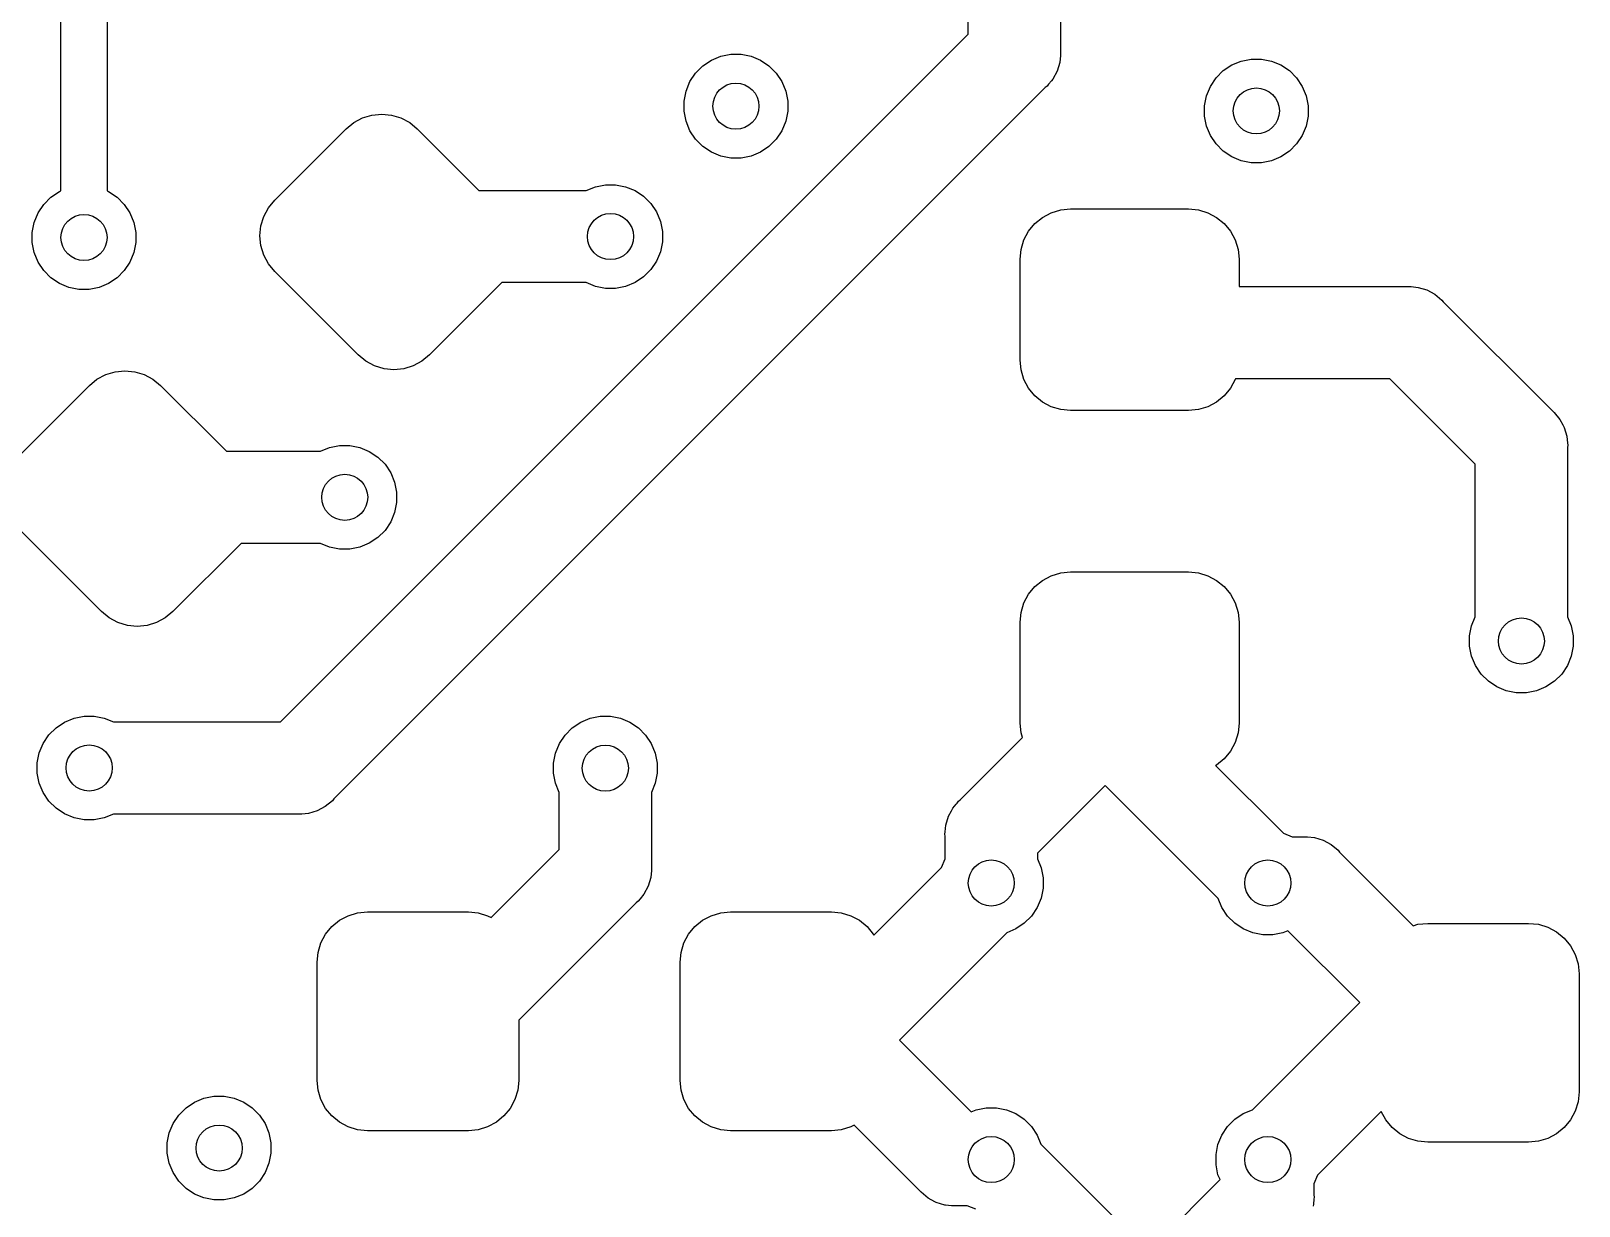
# Model space of a CAD drawing. Extents: x 1 to 84, y 1 to 137.
# Drawn here: x 32.23 to 38.95, y 25.7 to 30.8 of the extents above; entities that cross this region are included whole.
import ezdxf

# ---------------------------------------------------------------- set-up
doc = ezdxf.new("R2010")
doc.units = 0
doc.layers.add('BLACK', color=7, linetype='CONTINUOUS')

msp = doc.modelspace()

# ---------------------------------------------------------------- linework, layer by layer
at = {"layer": 'BLACK', "linetype": 'CONTINUOUS'}
for p, q in [((36.3, 30.7828), (36.3, 31.272)), ((36.7, 31.1172), (36.7, 30.7098)), ((32.3638, 30.1029), (32.3638, 31.0448)), ((32.5638, 31.0813), (32.5638, 30.1029)), ((33.3164, 27.7992), (36.3, 30.7828)), ((35.2265, 30.6869), (35.27, 30.6956)), ((35.27, 30.6956), (35.3143, 30.6956)), ((35.3143, 30.6956), (35.3578, 30.6869)), ((36.7, 30.7098), (36.701, 30.7)), ((36.701, 30.7), (36.7, 30.6902)), ((35.1174, 30.614), (35.1487, 30.6453)), ((35.1487, 30.6453), (35.1856, 30.67)), ((35.1856, 30.67), (35.2265, 30.6869)), ((35.3578, 30.6869), (35.3987, 30.67)), ((35.3987, 30.67), (35.4356, 30.6453)), ((35.4356, 30.6453), (35.4669, 30.614)), ((36.6971, 30.6608), (36.6857, 30.6231)), ((36.7, 30.6902), (36.6971, 30.6608)), ((36.7, 30.6902), (36.7, 30.6902)), ((37.4066, 30.6248), (37.4434, 30.6494)), ((37.4434, 30.6494), (37.4844, 30.6664)), ((37.4844, 30.6664), (37.5278, 30.675)), ((37.5278, 30.675), (37.5722, 30.675)), ((37.5722, 30.675), (37.6156, 30.6664)), ((37.6156, 30.6664), (37.6566, 30.6494)), ((37.6566, 30.6494), (37.6934, 30.6248)), ((35.0758, 30.5362), (35.0928, 30.5771)), ((35.0928, 30.5771), (35.1174, 30.614)), ((35.4669, 30.614), (35.4916, 30.5771)), ((35.4916, 30.5771), (35.5085, 30.5362)), ((36.6489, 30.5662), (36.6421, 30.5579)), ((36.6613, 30.5813), (36.6489, 30.5662)), ((36.6671, 30.5883), (36.6613, 30.5813)), ((36.6857, 30.6231), (36.6671, 30.5883)), ((37.3506, 30.5566), (37.3752, 30.5934)), ((37.3752, 30.5934), (37.4066, 30.6248)), ((37.6934, 30.6248), (37.7248, 30.5934)), ((37.7248, 30.5934), (37.7494, 30.5566)), ((36.6345, 30.5516), (33.5476, 27.4647)), ((35.0672, 30.4927), (35.0758, 30.5362)), ((35.0672, 30.4484), (35.0672, 30.4927)), ((35.5085, 30.5362), (35.5172, 30.4927)), ((35.5172, 30.4927), (35.5172, 30.4484)), ((36.6421, 30.5579), (36.6345, 30.5516)), ((37.325, 30.4722), (37.3336, 30.5156)), ((37.3336, 30.5156), (37.3506, 30.5566)), ((37.7494, 30.5566), (37.7664, 30.5156)), ((37.7664, 30.5156), (37.775, 30.4722)), ((33.6716, 30.4198), (33.7127, 30.4323)), ((33.7127, 30.4323), (33.7553, 30.4365)), ((33.7553, 30.4365), (33.798, 30.4323)), ((33.798, 30.4323), (33.839, 30.4198)), ((35.0758, 30.4049), (35.0672, 30.4484)), ((35.5172, 30.4484), (35.5085, 30.4049)), ((37.325, 30.4278), (37.325, 30.4722)), ((37.3336, 30.3844), (37.325, 30.4278)), ((37.775, 30.4278), (37.7664, 30.3844)), ((37.775, 30.4722), (37.775, 30.4278)), ((33.2913, 30.063), (33.6007, 30.3724)), ((33.6007, 30.3724), (33.6338, 30.3996)), ((33.6338, 30.3996), (33.6716, 30.4198)), ((33.839, 30.4198), (33.8769, 30.3996)), ((33.8769, 30.3996), (33.91, 30.3724)), ((33.91, 30.3724), (34.1775, 30.1049)), ((35.0928, 30.364), (35.0758, 30.4049)), ((35.1174, 30.3271), (35.0928, 30.364)), ((35.4916, 30.364), (35.4669, 30.3271)), ((35.5085, 30.4049), (35.4916, 30.364)), ((37.3506, 30.3434), (37.3336, 30.3844)), ((37.7664, 30.3844), (37.7494, 30.3434)), ((35.1487, 30.2958), (35.1174, 30.3271)), ((35.1856, 30.2712), (35.1487, 30.2958)), ((35.4356, 30.2958), (35.3987, 30.2712)), ((35.4669, 30.3271), (35.4356, 30.2958)), ((37.3752, 30.3066), (37.3506, 30.3434)), ((37.4066, 30.2752), (37.3752, 30.3066)), ((37.7248, 30.3066), (37.6934, 30.2752)), ((37.7494, 30.3434), (37.7248, 30.3066)), ((35.2265, 30.2542), (35.1856, 30.2712)), ((35.27, 30.2456), (35.2265, 30.2542)), ((35.3143, 30.2456), (35.27, 30.2456)), ((35.3578, 30.2542), (35.3143, 30.2456)), ((35.3987, 30.2712), (35.3578, 30.2542)), ((37.4434, 30.2506), (37.4066, 30.2752)), ((37.4844, 30.2336), (37.4434, 30.2506)), ((37.5278, 30.225), (37.4844, 30.2336)), ((37.5722, 30.225), (37.5278, 30.225)), ((37.6156, 30.2336), (37.5722, 30.225)), ((37.6566, 30.2506), (37.6156, 30.2336)), ((37.6934, 30.2752), (37.6566, 30.2506)), ((32.3204, 30.0755), (32.3572, 30.1002)), ((32.3572, 30.1002), (32.3638, 30.1029)), ((32.5638, 30.1029), (32.5704, 30.1002)), ((32.5704, 30.1002), (32.6072, 30.0755)), ((34.1775, 30.1049), (34.6429, 30.1049)), ((34.6429, 30.1049), (34.6824, 30.1213)), ((34.6824, 30.1213), (34.7259, 30.1299)), ((34.7259, 30.1299), (34.7702, 30.1299)), ((34.7702, 30.1299), (34.8137, 30.1213)), ((34.8137, 30.1213), (34.8546, 30.1043)), ((34.8546, 30.1043), (34.8915, 30.0797)), ((32.2644, 30.0073), (32.289, 30.0442)), ((32.289, 30.0442), (32.3204, 30.0755)), ((32.6072, 30.0755), (32.6386, 30.0442)), ((32.6386, 30.0442), (32.6632, 30.0073)), ((33.2439, 29.9921), (33.2641, 30.0299)), ((33.2641, 30.0299), (33.2913, 30.063)), ((34.8915, 30.0797), (34.9228, 30.0483)), ((34.9228, 30.0483), (34.9474, 30.0115)), ((36.7011, 30.0208), (36.7437, 30.025)), ((36.7437, 30.025), (37.2563, 30.025)), ((37.2563, 30.025), (37.2989, 30.0208)), ((32.2388, 29.9229), (32.2474, 29.9664)), ((32.2474, 29.9664), (32.2644, 30.0073)), ((32.6632, 30.0073), (32.6801, 29.9664)), ((32.6801, 29.9664), (32.6888, 29.9229)), ((33.2314, 29.951), (33.2439, 29.9921)), ((34.9474, 30.0115), (34.9644, 29.9705)), ((34.9644, 29.9705), (34.973, 29.9271)), ((36.5619, 29.9278), (36.5891, 29.9609)), ((36.5891, 29.9609), (36.6222, 29.9881)), ((36.6222, 29.9881), (36.66, 30.0083)), ((36.66, 30.0083), (36.7011, 30.0208)), ((37.2989, 30.0208), (37.34, 30.0083)), ((37.34, 30.0083), (37.3778, 29.9881)), ((37.3778, 29.9881), (37.4109, 29.9609)), ((37.4109, 29.9609), (37.4381, 29.9278)), ((32.2388, 29.8786), (32.2388, 29.9229)), ((32.6888, 29.9229), (32.6888, 29.8786)), ((33.2272, 29.9084), (33.2314, 29.951)), ((33.2314, 29.8657), (33.2272, 29.9084)), ((34.973, 29.9271), (34.973, 29.8827)), ((36.5292, 29.8489), (36.5417, 29.89)), ((36.5417, 29.89), (36.5619, 29.9278)), ((37.4381, 29.9278), (37.4583, 29.89)), ((37.4583, 29.89), (37.4708, 29.8489)), ((32.2474, 29.8351), (32.2388, 29.8786)), ((32.2644, 29.7942), (32.2474, 29.8351)), ((32.6801, 29.8351), (32.6632, 29.7942)), ((32.6888, 29.8786), (32.6801, 29.8351)), ((33.2439, 29.8247), (33.2314, 29.8657)), ((33.2641, 29.7868), (33.2439, 29.8247)), ((34.9644, 29.8393), (34.9474, 29.7983)), ((34.973, 29.8827), (34.9644, 29.8393)), ((36.525, 29.8062), (36.5292, 29.8489)), ((37.4708, 29.8489), (37.475, 29.8062)), ((32.289, 29.7573), (32.2644, 29.7942)), ((32.3204, 29.726), (32.289, 29.7573)), ((32.6386, 29.7573), (32.6072, 29.726)), ((32.6632, 29.7942), (32.6386, 29.7573)), ((33.2913, 29.7537), (33.2641, 29.7868)), ((33.6537, 29.3913), (33.2913, 29.7537)), ((34.9228, 29.7615), (34.8915, 29.7301)), ((34.9474, 29.7983), (34.9228, 29.7615)), ((36.525, 29.3687), (36.525, 29.8062)), ((37.475, 29.8062), (37.475, 29.6875)), ((32.3572, 29.7014), (32.3204, 29.726)), ((32.3982, 29.6844), (32.3572, 29.7014)), ((32.5704, 29.7014), (32.5294, 29.6844)), ((32.6072, 29.726), (32.5704, 29.7014)), ((34.2724, 29.7006), (33.963, 29.3913)), ((34.2759, 29.7049), (34.2724, 29.7006)), ((34.6429, 29.7049), (34.2759, 29.7049)), ((34.6824, 29.6885), (34.6429, 29.7049)), ((34.7259, 29.6799), (34.6824, 29.6885)), ((34.8137, 29.6885), (34.7702, 29.6799)), ((34.8546, 29.7055), (34.8137, 29.6885)), ((34.8915, 29.7301), (34.8546, 29.7055)), ((37.475, 29.6875), (38.2027, 29.6875)), ((38.2027, 29.6875), (38.2125, 29.6885)), ((38.2125, 29.6885), (38.2223, 29.6875)), ((38.2223, 29.6875), (38.2223, 29.6875)), ((38.2223, 29.6875), (38.2517, 29.6846)), ((32.4416, 29.6758), (32.3982, 29.6844)), ((32.486, 29.6758), (32.4416, 29.6758)), ((32.5294, 29.6844), (32.486, 29.6758)), ((34.7702, 29.6799), (34.7259, 29.6799)), ((38.2517, 29.6846), (38.2894, 29.6732)), ((38.2894, 29.6732), (38.3242, 29.6546)), ((38.3242, 29.6546), (38.3546, 29.6296)), ((38.3546, 29.6296), (38.3609, 29.622)), ((38.3609, 29.622), (38.8345, 29.1484)), ((33.6868, 29.3641), (33.6537, 29.3913)), ((33.7247, 29.3439), (33.6868, 29.3641)), ((33.9299, 29.3641), (33.8921, 29.3439)), ((33.963, 29.3913), (33.9299, 29.3641)), ((36.5292, 29.3261), (36.525, 29.3687)), ((32.487, 29.2587), (32.5201, 29.2859)), ((32.5201, 29.2859), (32.5579, 29.3061)), ((32.5579, 29.3061), (32.599, 29.3186)), ((32.599, 29.3186), (32.6416, 29.3228)), ((32.6416, 29.3228), (32.6843, 29.3186)), ((32.6843, 29.3186), (32.7253, 29.3061)), ((32.7253, 29.3061), (32.7632, 29.2859)), ((32.7632, 29.2859), (32.7963, 29.2587)), ((33.7657, 29.3314), (33.7247, 29.3439)), ((33.8084, 29.3272), (33.7657, 29.3314)), ((33.851, 29.3314), (33.8084, 29.3272)), ((33.8921, 29.3439), (33.851, 29.3314)), ((36.5417, 29.285), (36.5292, 29.3261)), ((36.5619, 29.2472), (36.5417, 29.285)), ((37.4583, 29.285), (37.4381, 29.2472)), ((37.4591, 29.2875), (37.4583, 29.285)), ((38.1297, 29.2875), (37.4591, 29.2875)), ((38.5, 28.9172), (38.1297, 29.2875)), ((32.1776, 28.9493), (32.487, 29.2587)), ((32.7963, 29.2587), (33.0815, 28.9735)), ((36.5891, 29.2141), (36.5619, 29.2472)), ((37.4381, 29.2472), (37.4109, 29.2141)), ((36.6222, 29.1869), (36.5891, 29.2141)), ((36.66, 29.1667), (36.6222, 29.1869)), ((36.7011, 29.1542), (36.66, 29.1667)), ((36.7437, 29.15), (36.7011, 29.1542)), ((37.2563, 29.15), (36.7437, 29.15)), ((37.2989, 29.1542), (37.2563, 29.15)), ((37.34, 29.1667), (37.2989, 29.1542)), ((37.3778, 29.1869), (37.34, 29.1667)), ((37.4109, 29.2141), (37.3778, 29.1869)), ((38.8345, 29.1484), (38.8421, 29.1421)), ((38.8421, 29.1421), (38.8671, 29.1117)), ((38.8671, 29.1117), (38.88, 29.0875)), ((38.88, 29.0875), (38.8857, 29.0769)), ((38.8857, 29.0769), (38.8971, 29.0392)), ((38.8971, 29.0392), (38.8973, 29.0373)), ((38.8973, 29.0373), (38.9, 29.0098)), ((33.0815, 28.9735), (33.49, 28.9735)), ((33.49, 28.9735), (33.5295, 28.9899)), ((33.5295, 28.9899), (33.5729, 28.9985)), ((33.5729, 28.9985), (33.6173, 28.9985)), ((33.6173, 28.9985), (33.6607, 28.9899)), ((33.6607, 28.9899), (33.7017, 28.9729)), ((33.7017, 28.9729), (33.7385, 28.9483)), ((33.7385, 28.9483), (33.7699, 28.917)), ((38.9, 29.0098), (38.9, 29.0098)), ((38.9, 29.0098), (38.901, 29)), ((38.901, 29), (38.9, 28.9902)), ((38.9, 28.9902), (38.9, 28.2551)), ((33.7699, 28.917), (33.7945, 28.8801)), ((33.7945, 28.8801), (33.8115, 28.8392)), ((38.5, 28.2551), (38.5, 28.9172)), ((33.8115, 28.8392), (33.8201, 28.7957)), ((33.8201, 28.7514), (33.8115, 28.7079)), ((33.8201, 28.7957), (33.8201, 28.7514)), ((33.8115, 28.7079), (33.7945, 28.667)), ((32.54, 28.2776), (32.1776, 28.64)), ((33.7699, 28.6301), (33.7385, 28.5988)), ((33.7945, 28.667), (33.7699, 28.6301)), ((33.1453, 28.5735), (32.8494, 28.2776)), ((33.49, 28.5735), (33.1453, 28.5735)), ((33.5295, 28.5572), (33.49, 28.5735)), ((33.5729, 28.5485), (33.5295, 28.5572)), ((33.6173, 28.5485), (33.5729, 28.5485)), ((33.6607, 28.5572), (33.6173, 28.5485)), ((33.7017, 28.5741), (33.6607, 28.5572)), ((33.7385, 28.5988), (33.7017, 28.5741)), ((36.5891, 28.3859), (36.6222, 28.4131)), ((36.6222, 28.4131), (36.66, 28.4333)), ((36.66, 28.4333), (36.7011, 28.4458)), ((36.7011, 28.4458), (36.7437, 28.45)), ((36.7437, 28.45), (37.2563, 28.45)), ((37.2563, 28.45), (37.2989, 28.4458)), ((37.2989, 28.4458), (37.34, 28.4333)), ((37.34, 28.4333), (37.3778, 28.4131)), ((37.3778, 28.4131), (37.4109, 28.3859)), ((36.5417, 28.315), (36.5619, 28.3528)), ((36.5619, 28.3528), (36.5891, 28.3859)), ((37.4109, 28.3859), (37.4381, 28.3528)), ((37.4381, 28.3528), (37.4583, 28.315)), ((32.5731, 28.2504), (32.54, 28.2776)), ((32.8494, 28.2776), (32.8162, 28.2504)), ((36.5292, 28.2739), (36.5417, 28.315)), ((37.4583, 28.315), (37.4708, 28.2739)), ((32.611, 28.2302), (32.5731, 28.2504)), ((32.652, 28.2177), (32.611, 28.2302)), ((32.6947, 28.2135), (32.652, 28.2177)), ((32.7373, 28.2177), (32.6947, 28.2135)), ((32.7784, 28.2302), (32.7373, 28.2177)), ((32.8162, 28.2504), (32.7784, 28.2302)), ((36.525, 28.2312), (36.5292, 28.2739)), ((36.525, 27.7937), (36.525, 28.2312)), ((37.4708, 28.2739), (37.475, 28.2312)), ((37.475, 28.2312), (37.475, 27.7937)), ((38.475, 28.1722), (38.4836, 28.2156)), ((38.4836, 28.2156), (38.5, 28.2551)), ((38.9, 28.2551), (38.9164, 28.2156)), ((38.9164, 28.2156), (38.925, 28.1722)), ((38.475, 28.1278), (38.475, 28.1722)), ((38.925, 28.1722), (38.925, 28.1278)), ((38.4836, 28.0844), (38.475, 28.1278)), ((38.5006, 28.0434), (38.4836, 28.0844)), ((38.9164, 28.0844), (38.8994, 28.0434)), ((38.925, 28.1278), (38.9164, 28.0844)), ((38.5252, 28.0066), (38.5006, 28.0434)), ((38.8994, 28.0434), (38.8748, 28.0066)), ((38.5566, 27.9752), (38.5252, 28.0066)), ((38.5934, 27.9506), (38.5566, 27.9752)), ((38.6344, 27.9336), (38.5934, 27.9506)), ((38.8066, 27.9506), (38.7656, 27.9336)), ((38.8434, 27.9752), (38.8066, 27.9506)), ((38.8748, 28.0066), (38.8434, 27.9752)), ((38.6778, 27.925), (38.6344, 27.9336)), ((38.7222, 27.925), (38.6778, 27.925)), ((38.7656, 27.9336), (38.7222, 27.925)), ((32.3796, 27.7986), (32.4205, 27.8155)), ((32.4205, 27.8155), (32.464, 27.8242)), ((32.464, 27.8242), (32.5083, 27.8242)), ((32.5083, 27.8242), (32.5518, 27.8155)), ((32.5518, 27.8155), (32.5912, 27.7992)), ((34.619, 27.7979), (34.66, 27.8148)), ((34.66, 27.8148), (34.7034, 27.8235)), ((34.7034, 27.8235), (34.7478, 27.8235)), ((34.7478, 27.8235), (34.7912, 27.8148)), ((34.7912, 27.8148), (34.8322, 27.7979)), ((32.2867, 27.7058), (32.3114, 27.7426)), ((32.3114, 27.7426), (32.3427, 27.774)), ((32.3427, 27.774), (32.3796, 27.7986)), ((32.5912, 27.7992), (33.3164, 27.7992)), ((34.5262, 27.7051), (34.5508, 27.7419)), ((34.5508, 27.7419), (34.5822, 27.7732)), ((34.5822, 27.7732), (34.619, 27.7979)), ((34.8322, 27.7979), (34.869, 27.7732)), ((34.869, 27.7732), (34.9004, 27.7419)), ((34.9004, 27.7419), (34.925, 27.7051)), ((36.5292, 27.7511), (36.525, 27.7937)), ((36.5354, 27.7307), (36.5292, 27.7511)), ((37.4708, 27.7511), (37.4583, 27.71)), ((37.475, 27.7937), (37.4708, 27.7511)), ((32.2698, 27.6648), (32.2867, 27.7058)), ((34.5092, 27.6641), (34.5262, 27.7051)), ((34.925, 27.7051), (34.942, 27.6641)), ((36.2655, 27.4609), (36.5354, 27.7307)), ((37.4381, 27.6722), (37.4109, 27.6391)), ((37.4583, 27.71), (37.4381, 27.6722)), ((32.2611, 27.6214), (32.2698, 27.6648)), ((32.2611, 27.577), (32.2611, 27.6214)), ((34.5006, 27.6206), (34.5092, 27.6641)), ((34.5006, 27.5763), (34.5006, 27.6206)), ((34.942, 27.6641), (34.9506, 27.6206)), ((34.9506, 27.6206), (34.9506, 27.5763)), ((37.3778, 27.6119), (37.3733, 27.6095)), ((37.3733, 27.6095), (37.6671, 27.3157)), ((37.4109, 27.6391), (37.3778, 27.6119)), ((32.2698, 27.5336), (32.2611, 27.577)), ((34.5092, 27.5329), (34.5006, 27.5763)), ((34.9506, 27.5763), (34.942, 27.5329)), ((32.2867, 27.4926), (32.2698, 27.5336)), ((32.3114, 27.4558), (32.2867, 27.4926)), ((34.5256, 27.4934), (34.5092, 27.5329)), ((34.5256, 27.2459), (34.5256, 27.4934)), ((34.942, 27.5329), (34.9256, 27.4934)), ((34.9256, 27.4934), (34.9256, 27.1729)), ((36.8937, 27.5234), (36.6, 27.2297)), ((37.3843, 27.0329), (36.8937, 27.5234)), ((32.3427, 27.4244), (32.3114, 27.4558)), ((32.3796, 27.3998), (32.3427, 27.4244)), ((33.4761, 27.4135), (33.4384, 27.4021)), ((33.5108, 27.4321), (33.4761, 27.4135)), ((33.5413, 27.4571), (33.5108, 27.4321)), ((33.5476, 27.4647), (33.5413, 27.4571)), ((36.2143, 27.3894), (36.2274, 27.4139)), ((36.2274, 27.4139), (36.2329, 27.4242)), ((36.2329, 27.4242), (36.2482, 27.4428)), ((36.2482, 27.4428), (36.2516, 27.447)), ((36.2516, 27.447), (36.2579, 27.4546)), ((36.2516, 27.447), (36.2516, 27.447)), ((36.2579, 27.4546), (36.2655, 27.4609)), ((32.4205, 27.3828), (32.3796, 27.3998)), ((32.464, 27.3742), (32.4205, 27.3828)), ((32.5083, 27.3742), (32.464, 27.3742)), ((32.5518, 27.3828), (32.5083, 27.3742)), ((32.5912, 27.3992), (32.5518, 27.3828)), ((33.3894, 27.3992), (32.5912, 27.3992)), ((33.3992, 27.3982), (33.3894, 27.3992)), ((33.409, 27.3992), (33.3992, 27.3982)), ((33.4384, 27.4021), (33.409, 27.3992)), ((33.409, 27.3992), (33.409, 27.3992)), ((36.2, 27.3223), (36.2013, 27.3359)), ((36.2013, 27.3359), (36.2029, 27.3517)), ((36.2029, 27.3517), (36.2143, 27.3894)), ((36.199, 27.3125), (36.2, 27.3223)), ((36.2, 27.3027), (36.199, 27.3125)), ((36.2, 27.3223), (36.2, 27.3223)), ((36.2, 27.2051), (36.2, 27.3027)), ((37.6671, 27.3157), (37.7051, 27.3)), ((37.7051, 27.3), (37.7527, 27.3)), ((37.7527, 27.3), (37.7625, 27.301)), ((37.7625, 27.301), (37.7723, 27.3)), ((37.7723, 27.3), (37.7723, 27.3)), ((37.7723, 27.3), (37.8017, 27.2971)), ((37.8017, 27.2971), (37.8394, 27.2857)), ((37.8394, 27.2857), (37.8742, 27.2671)), ((34.23, 26.9503), (34.5256, 27.2459)), ((36.1843, 27.1671), (36.2, 27.2051)), ((36.6, 27.2297), (36.6, 27.2051)), ((36.6, 27.2051), (36.6164, 27.1656)), ((37.8742, 27.2671), (37.9046, 27.2421)), ((37.9046, 27.2421), (37.9109, 27.2345)), ((37.9109, 27.2345), (38.2307, 26.9146)), ((34.9256, 27.1533), (34.9229, 27.1259)), ((34.9256, 27.1729), (34.9266, 27.1631)), ((34.9266, 27.1631), (34.9256, 27.1533)), ((35.8905, 26.8733), (36.1843, 27.1671)), ((36.6164, 27.1656), (36.625, 27.1222)), ((34.9113, 27.0862), (34.8927, 27.0514)), ((34.9227, 27.1239), (34.9113, 27.0862)), ((34.9229, 27.1259), (34.9227, 27.1239)), ((36.625, 27.0778), (36.6164, 27.0344)), ((36.625, 27.1222), (36.625, 27.0778)), ((34.8601, 27.0147), (34.35, 26.5047)), ((34.8677, 27.021), (34.8601, 27.0147)), ((34.8761, 27.0313), (34.8677, 27.021)), ((34.8927, 27.0514), (34.8761, 27.0313)), ((36.6164, 27.0344), (36.5994, 26.9934)), ((37.4006, 26.9934), (37.3843, 27.0329)), ((33.5391, 26.9109), (33.5722, 26.9381)), ((33.5722, 26.9381), (33.61, 26.9583)), ((33.61, 26.9583), (33.6511, 26.9708)), ((33.6511, 26.9708), (33.6938, 26.975)), ((33.6938, 26.975), (34.1313, 26.975)), ((34.1313, 26.975), (34.1739, 26.9708)), ((34.1739, 26.9708), (34.215, 26.9583)), ((34.215, 26.9583), (34.23, 26.9503)), ((35.1141, 26.9109), (35.1472, 26.9381)), ((35.1472, 26.9381), (35.185, 26.9583)), ((35.185, 26.9583), (35.2261, 26.9708)), ((35.2261, 26.9708), (35.2687, 26.975)), ((35.2687, 26.975), (35.7062, 26.975)), ((35.7062, 26.975), (35.7489, 26.9708)), ((35.7489, 26.9708), (35.79, 26.9583)), ((35.79, 26.9583), (35.8278, 26.9381)), ((35.8278, 26.9381), (35.8609, 26.9109)), ((36.5748, 26.9566), (36.5434, 26.9252)), ((36.5994, 26.9934), (36.5748, 26.9566)), ((37.4252, 26.9566), (37.4006, 26.9934)), ((37.4566, 26.9252), (37.4252, 26.9566)), ((33.4917, 26.84), (33.5119, 26.8778)), ((33.5119, 26.8778), (33.5391, 26.9109)), ((35.0667, 26.84), (35.0869, 26.8778)), ((35.0869, 26.8778), (35.1141, 26.9109)), ((35.8609, 26.9109), (35.8881, 26.8778)), ((35.8881, 26.8778), (35.8905, 26.8733)), ((36.4671, 26.8843), (36.0016, 26.4187)), ((36.5066, 26.9006), (36.4671, 26.8843)), ((36.5434, 26.9252), (36.5066, 26.9006)), ((37.4934, 26.9006), (37.4566, 26.9252)), ((37.5344, 26.8836), (37.4934, 26.9006)), ((37.5778, 26.875), (37.5344, 26.8836)), ((37.6222, 26.875), (37.5778, 26.875)), ((37.6656, 26.8836), (37.6222, 26.875)), ((37.6871, 26.8925), (37.6656, 26.8836)), ((37.9984, 26.5812), (37.6871, 26.8925)), ((38.2307, 26.9146), (38.2511, 26.9208)), ((38.2511, 26.9208), (38.2937, 26.925)), ((38.2937, 26.925), (38.7312, 26.925)), ((38.7312, 26.925), (38.7739, 26.9208)), ((38.7739, 26.9208), (38.815, 26.9083)), ((38.815, 26.9083), (38.8528, 26.8881)), ((38.8528, 26.8881), (38.8859, 26.8609)), ((33.475, 26.7562), (33.4792, 26.7989)), ((33.4792, 26.7989), (33.4917, 26.84)), ((35.05, 26.7562), (35.0542, 26.7989)), ((35.0542, 26.7989), (35.0667, 26.84)), ((38.8859, 26.8609), (38.9131, 26.8278)), ((38.9131, 26.8278), (38.9333, 26.79)), ((33.475, 26.2437), (33.475, 26.7562)), ((35.05, 26.2437), (35.05, 26.7562)), ((38.9333, 26.79), (38.9458, 26.7489)), ((38.9458, 26.7489), (38.95, 26.7062)), ((38.95, 26.7062), (38.95, 26.1937)), ((37.5329, 26.1157), (37.9984, 26.5812)), ((34.35, 26.5047), (34.35, 26.2437)), ((36.0016, 26.4187), (36.3129, 26.1075)), ((33.4792, 26.2011), (33.475, 26.2437)), ((33.4917, 26.16), (33.4792, 26.2011)), ((34.3458, 26.2011), (34.3333, 26.16)), ((34.35, 26.2437), (34.3458, 26.2011)), ((35.0542, 26.2011), (35.05, 26.2437)), ((35.0667, 26.16), (35.0542, 26.2011)), ((38.95, 26.1937), (38.9458, 26.1511)), ((32.9066, 26.1248), (32.9434, 26.1494)), ((32.9434, 26.1494), (32.9844, 26.1664)), ((32.9844, 26.1664), (33.0278, 26.175)), ((33.0278, 26.175), (33.0722, 26.175)), ((33.0722, 26.175), (33.1156, 26.1664)), ((33.1156, 26.1664), (33.1566, 26.1494)), ((33.1566, 26.1494), (33.1934, 26.1248)), ((33.5119, 26.1222), (33.4917, 26.16)), ((34.3333, 26.16), (34.3131, 26.1222)), ((35.0869, 26.1222), (35.0667, 26.16)), ((38.9458, 26.1511), (38.9333, 26.11)), ((32.8506, 26.0566), (32.8752, 26.0934)), ((32.8752, 26.0934), (32.9066, 26.1248)), ((33.1934, 26.1248), (33.2248, 26.0934)), ((33.2248, 26.0934), (33.2494, 26.0566)), ((33.5391, 26.0891), (33.5119, 26.1222)), ((33.5722, 26.0619), (33.5391, 26.0891)), ((33.61, 26.0417), (33.5722, 26.0619)), ((34.2528, 26.0619), (34.215, 26.0417)), ((34.2859, 26.0891), (34.2528, 26.0619)), ((34.3131, 26.1222), (34.2859, 26.0891)), ((35.1141, 26.0891), (35.0869, 26.1222)), ((35.1472, 26.0619), (35.1141, 26.0891)), ((35.185, 26.0417), (35.1472, 26.0619)), ((36.3129, 26.1075), (36.3344, 26.1164)), ((36.3344, 26.1164), (36.3778, 26.125)), ((36.3778, 26.125), (36.4222, 26.125)), ((36.4222, 26.125), (36.4656, 26.1164)), ((36.4656, 26.1164), (36.5066, 26.0994)), ((36.5066, 26.0994), (36.5434, 26.0748)), ((36.5434, 26.0748), (36.5748, 26.0434)), ((37.4252, 26.0434), (37.4566, 26.0748)), ((37.4566, 26.0748), (37.4934, 26.0994)), ((37.4934, 26.0994), (37.5329, 26.1157)), ((38.0921, 26.1092), (37.8157, 25.8329)), ((38.1119, 26.0722), (38.0921, 26.1092)), ((38.1391, 26.0391), (38.1119, 26.0722)), ((38.9131, 26.0722), (38.8859, 26.0391)), ((38.9333, 26.11), (38.9131, 26.0722)), ((32.825, 25.9722), (32.8336, 26.0156)), ((32.8336, 26.0156), (32.8506, 26.0566)), ((33.2494, 26.0566), (33.2664, 26.0156)), ((33.2664, 26.0156), (33.275, 25.9722)), ((33.6511, 26.0292), (33.61, 26.0417)), ((33.6938, 26.025), (33.6511, 26.0292)), ((34.1313, 26.025), (33.6938, 26.025)), ((34.1739, 26.0292), (34.1313, 26.025)), ((34.215, 26.0417), (34.1739, 26.0292)), ((35.2261, 26.0292), (35.185, 26.0417)), ((35.2687, 26.025), (35.2261, 26.0292)), ((35.7062, 26.025), (35.2687, 26.025)), ((35.7489, 26.0292), (35.7062, 26.025)), ((35.79, 26.0417), (35.7489, 26.0292)), ((35.805, 26.0497), (35.79, 26.0417)), ((36.0891, 25.7655), (35.805, 26.0497)), ((36.5748, 26.0434), (36.5994, 26.0066)), ((36.5994, 26.0066), (36.6157, 25.9671)), ((37.3836, 25.9656), (37.4006, 26.0066)), ((37.4006, 26.0066), (37.4252, 26.0434)), ((38.1722, 26.0119), (38.1391, 26.0391)), ((38.21, 25.9917), (38.1722, 26.0119)), ((38.8528, 26.0119), (38.815, 25.9917)), ((38.8859, 26.0391), (38.8528, 26.0119)), ((32.825, 25.9278), (32.825, 25.9722)), ((32.8336, 25.8844), (32.825, 25.9278)), ((33.275, 25.9278), (33.2664, 25.8844)), ((33.275, 25.9722), (33.275, 25.9278)), ((36.6157, 25.9671), (37.0812, 25.5016)), ((37.375, 25.9222), (37.3836, 25.9656)), ((38.2511, 25.9792), (38.21, 25.9917)), ((38.2937, 25.975), (38.2511, 25.9792)), ((38.7312, 25.975), (38.2937, 25.975)), ((38.7739, 25.9792), (38.7312, 25.975)), ((38.815, 25.9917), (38.7739, 25.9792)), ((32.8506, 25.8434), (32.8336, 25.8844)), ((33.2664, 25.8844), (33.2494, 25.8434)), ((37.375, 25.8778), (37.375, 25.9222)), ((37.3836, 25.8344), (37.375, 25.8778)), ((32.8752, 25.8066), (32.8506, 25.8434)), ((32.9066, 25.7752), (32.8752, 25.8066)), ((33.2248, 25.8066), (33.1934, 25.7752)), ((33.2494, 25.8434), (33.2248, 25.8066)), ((37.0812, 25.5016), (37.3925, 25.8129)), ((37.3925, 25.8129), (37.3836, 25.8344)), ((37.8157, 25.8329), (37.8, 25.7949)), ((37.8, 25.7949), (37.8, 25.7473)), ((32.9434, 25.7506), (32.9066, 25.7752)), ((32.9844, 25.7336), (32.9434, 25.7506)), ((33.0278, 25.725), (32.9844, 25.7336)), ((33.0722, 25.725), (33.0278, 25.725)), ((33.1156, 25.7336), (33.0722, 25.725)), ((33.1566, 25.7506), (33.1156, 25.7336)), ((33.1934, 25.7752), (33.1566, 25.7506)), ((36.0954, 25.7579), (36.0891, 25.7655)), ((36.1258, 25.7329), (36.0954, 25.7579)), ((36.1554, 25.7171), (36.1258, 25.7329)), ((37.8, 25.7277), (37.7979, 25.7064)), ((37.8, 25.7473), (37.801, 25.7375)), ((37.801, 25.7375), (37.8, 25.7277)), ((37.8, 25.7277), (37.8, 25.7277)), ((36.1606, 25.7143), (36.1554, 25.7171)), ((36.1983, 25.7029), (36.1606, 25.7143)), ((36.2021, 25.7025), (36.1983, 25.7029)), ((36.2277, 25.7), (36.2021, 25.7025)), ((36.2375, 25.699), (36.2277, 25.7)), ((36.2277, 25.7), (36.2277, 25.7)), ((36.2473, 25.7), (36.2375, 25.699)), ((36.2949, 25.7), (36.2473, 25.7)), ((36.3329, 25.6843), (36.2949, 25.7)), ((37.7979, 25.7064), (37.7971, 25.6983))]:
    msp.add_line(p, q, dxfattribs=at)
at = {"layer": 'BLACK'}
for centre in [(35.2922, 30.4706), (37.55, 30.45), (32.4638, 29.9008), (34.748, 29.9049), (33.5951, 28.7735), (38.7, 28.15), (32.4861, 27.5992), (34.7256, 27.5985), (36.4, 27.1), (37.6, 27.1), (33.05, 25.95), (36.4, 25.9), (37.6, 25.9)]:
    msp.add_circle(centre, 0.1, dxfattribs=at)

doc.saveas('drawing.dxf')
